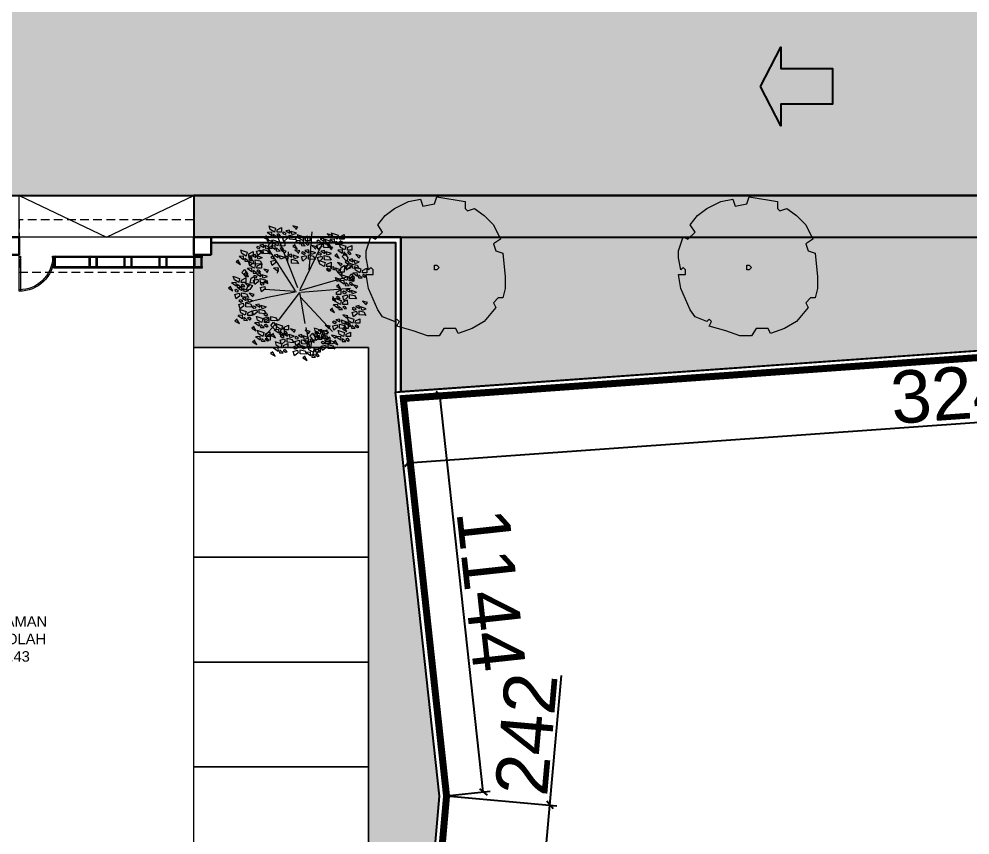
# Model space of a CAD drawing. Header units: inches. Extents: x 139 to 559, y -1 to 295.
# Drawn here: x 278.21 to 305.41, y 100.98 to 124.32 of the extents above; entities that cross this region are included whole.
import ezdxf

# ---------------------------------------------------------------- set-up
doc = ezdxf.new("R2010")
doc.units = ezdxf.units.IN
doc.header["$MEASUREMENT"] = 0
doc.linetypes.add('DASHED2', pattern=[0.375, 0.25, -0.125])
doc.layers.get('defpoints').update_dxf_attribs({"color": 1})
for name, color, linetype, lineweight in [('ARSIR', 31, 'Continuous', 5), ('ARSIR BETON', 8, 'Continuous', 5), ('ARSIR KOLOM', 8, 'Continuous', 13), ('ATAP', 3, 'Continuous', 20), ('BESI', 12, 'Continuous', 15), ('DINDING2', 146, 'Continuous', 5), ('KOLOM', 4, 'Continuous', 9), ('lan', 7, 'Continuous', 15), ('NOT', 7, 'Continuous', 20), ('POHON', 98, 'Continuous', 5), ('RUMPUT', 93, 'Continuous', 0), ('u', 6, 'Continuous', 20)]:
    doc.layers.add(name, color=color, linetype=linetype, lineweight=lineweight)
for name, color, linetype in [('batas', 6, 'Continuous'), ('dg2', 3, 'Continuous'), ('dinding', 3, 'Continuous'), ('LANTAI', 57, 'Continuous')]:
    doc.layers.add(name, color=color, linetype=linetype)
doc.styles.get("Standard").update_dxf_attribs({"font": 'arial.ttf'})
doc.dimstyles.new('sk-100 (SITE)', dxfattribs={"dimtxt": 1.5, "dimasz": 0.2, "dimexe": 0.2, "dimexo": 0, "dimgap": 0.1, "dimtad": 1, "dimdec": 0, "dimlfac": 100, "dimzin": 0, "dimdsep": 46, "dimtxsty": 'Standard', "dimblk": 'OBLIQUE', "dimcen": 0.09, "dimadec": 0, "dimazin": 0, "dimtfac": 1, "dimtdec": 0, "dimtofl": 0, "dimtmove": 0, "dimatfit": 3, "dimldrblk": 'OBLIQUE', "dimfxl": 1, "dimtolj": 1, "dimtzin": 0, "dimarcsym": 0})

# ---------------------------------------------------------------- blocks, each defined once
blk = doc.blocks.new('PHN-1')
at = {"linetype": 'Continuous'}
for points in [[(886.643, -157.758), (886.912, -158.365), (886.98, -158.77), (886.777, -158.77), (886.777, -158.905), (886.845, -158.972), (886.912, -158.905), (886.98, -159.242), (886.98, -159.444), (886.845, -159.848), (886.71, -159.781), (886.508, -159.983), (886.643, -160.185), (886.44, -160.455), (886.171, -160.657), (885.766, -160.86), (885.429, -160.927), (885.362, -160.725), (885.025, -160.792), (884.957, -160.994), (884.148, -160.86), (884.148, -160.657), (884.081, -160.59), (883.878, -160.657), (883.609, -160.455), (883.339, -160.185), (883.137, -159.781), (883.339, -159.646), (883.272, -159.444), (883.069, -159.376), (883.002, -158.702), (883.002, -158.365), (883.069, -158.096), (883.204, -158.096), (883.339, -157.961), (883.272, -157.826), (883.609, -157.421), (883.946, -157.219), (884.35, -157.084), (884.418, -157.219), (884.755, -157.219), (884.89, -157.017), (885.227, -157.017), (885.631, -157.152), (886.103, -157.287), (886.036, -157.421), (886.103, -157.489), (886.171, -157.421), (886.508, -157.556), (886.643, -157.758)], [(884.89, -158.972), (884.89, -158.972), (884.957, -158.905), (885.025, -158.905), (885.025, -158.972), (885.025, -159.039), (885.025, -159.039), (884.957, -159.039), (884.89, -158.972)]]:
    blk.add_lwpolyline(points, dxfattribs=at)
blk = doc.blocks.new('_Oblique')
at = {"color": 0, "linetype": 'ByBlock', "lineweight": -2}
blk.add_line((-0.5, -0.5), (0.5, 0.5), dxfattribs=at)
blk = doc.blocks.new('*D222')
at = {"layer": 'defpoints', "color": 0}
for p in [(290.441, 102.092), (293.398, 101.831), (290.229, 99.686)]:
    blk.add_point(p, dxfattribs=at)
at = {"layer": 'u', "color": 0, "lineweight": -2}
for p, q in [((293.398, 101.831), (293.725, 105.541)), ((290.441, 102.092), (293.597, 101.814)), ((293.186, 99.425), (293.398, 101.831)), ((290.229, 99.686), (293.385, 99.408))]:
    blk.add_line(p, q, dxfattribs=at)
at = {"layer": 'u', "color": 0, "lineweight": -2, "xscale": 0.2, "yscale": 0.2, "zscale": 0.2}
for p, rotation in [((293.398, 101.831), 84.96449888962454), ((293.186, 99.425), 264.9644988896245)]:
    blk.add_blockref('_Oblique', p, dxfattribs=dict(at, rotation=rotation))
at = {"layer": 'u', "color": 0, "insert": (292.72, 103.861), "char_height": 1.5, "attachment_point": 5, "rotation": 84.9645}
blk.add_mtext('\\A1;242', dxfattribs=at)
blk = doc.blocks.new('*D223')
at = {"layer": 'defpoints', "color": 0}
for p in [(289.205, 113.462), (290.253, 113.576), (290.441, 102.092)]:
    blk.add_point(p, dxfattribs=at)
at = {"layer": 'u', "color": 0, "lineweight": -2}
for p, q in [((289.205, 113.462), (290.452, 113.597)), ((291.489, 102.206), (290.253, 113.576)), ((290.441, 102.092), (291.688, 102.227))]:
    blk.add_line(p, q, dxfattribs=at)
at = {"layer": 'u', "color": 0, "lineweight": -2, "xscale": 0.2, "yscale": 0.2, "zscale": 0.2}
for p, rotation in [((290.253, 113.576), 96.20409751434238), ((291.489, 102.206), 276.2040975143424)]:
    blk.add_blockref('_Oblique', p, dxfattribs=dict(at, rotation=rotation))
at = {"layer": 'u', "color": 0, "insert": (291.719, 107.983), "char_height": 1.5, "attachment_point": 5, "rotation": 276.2041}
blk.add_mtext('\\A1;1144', dxfattribs=at)
blk = doc.blocks.new('*D224')
at = {"layer": 'defpoints', "color": 0}
for p in [(321.592, 115.767), (321.723, 113.923), (289.205, 113.462)]:
    blk.add_point(p, dxfattribs=at)
at = {"layer": 'u', "color": 0, "lineweight": -2}
for p, q in [((321.592, 115.767), (321.737, 113.724)), ((289.336, 111.618), (321.723, 113.923)), ((289.205, 113.462), (289.35, 111.419))]:
    blk.add_line(p, q, dxfattribs=at)
at = {"layer": 'u', "color": 0, "lineweight": -2, "xscale": 0.2, "yscale": 0.2, "zscale": 0.2}
for p, rotation in [((321.723, 113.923), 4.070906958196622), ((289.336, 111.618), 184.0709069581966)]:
    blk.add_blockref('_Oblique', p, dxfattribs=dict(at, rotation=rotation))
at = {"layer": 'u', "color": 0, "insert": (305.468, 113.635), "char_height": 1.5, "attachment_point": 5, "rotation": 4.0709}
blk.add_mtext('\\A1;3247', dxfattribs=at)
blk = doc.blocks.new('pintu gerbang')
at = {"layer": 'ATAP', "linetype": 'DASHED2'}
blk.add_lwpolyline([(0.281, 3.115), (-4.717, 3.115), (-4.717, 1.617), (0.281, 1.617)], close=True, dxfattribs=at)
at = {"layer": 'BESI'}
for points in [[(-4.717, 2.076), (-4.677, 2.076), (-4.677, 2.036), (-4.717, 2.036), (-4.717, 2.076), (-4.677, 2.036), (-4.677, 2.076), (-4.717, 2.036)], [(-3.757, 2.076), (-3.717, 2.076), (-3.717, 2.036), (-3.757, 2.036), (-3.757, 2.076), (-3.717, 2.036), (-3.717, 2.076), (-3.757, 2.036)], [(-3.717, 2.076), (-3.677, 2.076), (-3.677, 2.036), (-3.717, 2.036), (-3.717, 2.076), (-3.677, 2.036), (-3.677, 2.076), (-3.717, 2.036)], [(-2.717, 2.076), (-2.677, 2.076), (-2.677, 2.036), (-2.717, 2.036), (-2.717, 2.076), (-2.677, 2.036), (-2.677, 2.076), (-2.717, 2.036)], [(-1.717, 2.076), (-1.677, 2.076), (-1.677, 2.036), (-1.717, 2.036), (-1.717, 2.076), (-1.677, 2.036), (-1.677, 2.076), (-1.717, 2.036)], [(-0.717, 2.076), (-0.677, 2.076), (-0.677, 2.036), (-0.717, 2.036), (-0.717, 2.076), (-0.677, 2.036), (-0.677, 2.076), (-0.717, 2.036)], [(0.283, 2.076), (0.323, 2.076), (0.323, 2.036), (0.283, 2.036), (0.283, 2.076), (0.323, 2.036), (0.323, 2.076), (0.283, 2.036)], [(0.483, 2.076), (0.523, 2.076), (0.523, 2.036), (0.483, 2.036), (0.483, 2.076), (0.523, 2.036), (0.523, 2.076), (0.483, 2.036)]]:
    blk.add_lwpolyline(points, dxfattribs=at)
for points in [[(-4.677, 2.076), (-4.677, 1.076), (-4.717, 1.076), (-4.717, 2.076)], [(-3.717, 2.076), (0.523, 2.076), (0.523, 2.036), (-3.717, 2.036)], [(-3.677, 2.036), (-3.677, 2.036), (-3.717, 2.036), (-3.717, 1.776), (-3.677, 1.776)], [(-2.677, 2.036), (-2.677, 2.036), (-2.717, 2.036), (-2.717, 1.776), (-2.677, 1.776)], [(-2.477, 2.036), (-2.517, 2.036), (-2.517, 1.776), (-2.477, 1.776)], [(-1.677, 2.036), (-1.677, 2.036), (-1.717, 2.036), (-1.717, 1.776), (-1.677, 1.776)], [(-1.477, 2.036), (-1.517, 2.036), (-1.517, 1.776), (-1.477, 1.776)], [(-0.677, 2.036), (-0.677, 2.036), (-0.717, 2.036), (-0.717, 1.776), (-0.677, 1.776)], [(-0.477, 2.036), (-0.517, 2.036), (-0.517, 1.776), (-0.477, 1.776)], [(0.323, 2.036), (0.323, 2.036), (0.283, 2.036), (0.283, 1.776), (0.323, 1.776)], [(0.523, 2.036), (0.483, 2.036), (0.483, 1.776), (0.523, 1.776)], [(-3.717, 1.776), (0.523, 1.776), (0.523, 1.736), (-3.717, 1.736)]]:
    blk.add_lwpolyline(points, close=True, dxfattribs=at)
for points in [[(-3.717, 2.036, -0.414189), (-4.717, 1.076, -98.014321)], [(-3.757, 2.037, -0.414189), (-4.716, 1.116, -0.414189)]]:
    blk.add_lwpolyline(points, format="xyb", dxfattribs=at)
at = {"layer": 'KOLOM', "color": 5, "lineweight": 30}
for points in [[(-5.217, 2.116), (-4.717, 2.116), (-4.717, 2.615), (-5.217, 2.615), (-5.217, 2.116)], [(0.781, 2.116), (0.281, 2.116), (0.281, 2.615), (0.781, 2.615), (0.781, 2.116)]]:
    blk.add_lwpolyline(points, close=True, dxfattribs=at)
blk = doc.blocks.new('rrety')
for p, q in [((497.8335, 232.64), (497.8515, 232.6484)), ((497.8506, 232.6457), (497.8452, 232.6146)), ((497.8248, 232.6161), (497.8335, 232.64)), ((497.8452, 232.6146), (497.8248, 232.6161)), ((497.8677, 232.6134), (497.8875, 232.619)), ((497.8733, 232.5824), (497.8677, 232.6134)), ((497.8874, 232.5936), (497.8733, 232.5795)), ((497.8875, 232.619), (497.8874, 232.5936)), ((498.0767, 232.6219), (498.0965, 232.6275)), ((498.0822, 232.5908), (498.0767, 232.6219)), ((498.0964, 232.6021), (498.0822, 232.588)), ((498.0965, 232.6275), (498.0964, 232.6021)), ((497.7802, 232.574), (497.8, 232.5795)), ((497.7857, 232.5429), (497.7802, 232.574)), ((497.7999, 232.5541), (497.7857, 232.54)), ((497.8, 232.5795), (497.7999, 232.5541)), ((497.8574, 232.5587), (497.8572, 232.5786)), ((497.8755, 232.5409), (497.8574, 232.5587)), ((497.8592, 232.5767), (497.8853, 232.5589)), ((497.8853, 232.5589), (497.8755, 232.5409)), ((498.0146, 232.5768), (498.0343, 232.5823)), ((498.0201, 232.5457), (498.0146, 232.5768)), ((498.0342, 232.5569), (498.0201, 232.5429)), ((498.0343, 232.5823), (498.0342, 232.5569)), ((498.0607, 232.5474), (498.0605, 232.5674)), ((498.0788, 232.5296), (498.0607, 232.5474)), ((498.0625, 232.5654), (498.0886, 232.5477)), ((498.0886, 232.5477), (498.0788, 232.5296)), ((497.704, 232.4781), (497.7237, 232.4836)), ((497.7095, 232.447), (497.704, 232.4781)), ((497.7236, 232.4582), (497.7095, 232.4442)), ((497.7237, 232.4836), (497.7236, 232.4582)), ((498.2316, 232.3946), (498.2497, 232.403)), ((498.2179, 232.3568), (498.2376, 232.3624)), ((498.2234, 232.3257), (498.2179, 232.3568)), ((498.2229, 232.3707), (498.2316, 232.3946)), ((498.2434, 232.3693), (498.2229, 232.3707)), ((498.2376, 232.3624), (498.2375, 232.337)), ((498.2487, 232.4004), (498.2434, 232.3693)), ((498.2375, 232.337), (498.2234, 232.3229)), ((498.2611, 232.319), (498.2609, 232.3389)), ((498.2793, 232.3012), (498.2611, 232.319)), ((498.263, 232.337), (498.2891, 232.3192)), ((498.2891, 232.3192), (498.2793, 232.3012)), ((498.1134, 232.2834), (498.1133, 232.258)), ((497.7303, 232.2231), (497.7301, 232.243)), ((497.7484, 232.2053), (497.7303, 232.2231)), ((497.7321, 232.2411), (497.7582, 232.2233)), ((497.7582, 232.2233), (497.7484, 232.2053)), ((497.7859, 232.2045), (497.8056, 232.2101)), ((497.8056, 232.2101), (497.8055, 232.1847)), ((497.7542, 232.1564), (497.7629, 232.1803)), ((497.7629, 232.1803), (497.7809, 232.1887)), ((497.78, 232.1861), (497.7747, 232.1549)), ((497.7914, 232.1734), (497.7859, 232.2045)), ((497.8055, 232.1847), (497.7914, 232.1706)), ((498.1671, 232.1678), (498.1868, 232.1734)), ((498.1726, 232.1368), (498.1671, 232.1678)), ((498.1868, 232.1734), (498.1867, 232.148)), ((497.7747, 232.1549), (497.7542, 232.1564)), ((497.7839, 232.13), (497.7837, 232.15)), ((497.8021, 232.1122), (497.7839, 232.13)), ((497.7858, 232.148), (497.8119, 232.1303)), ((497.8119, 232.1303), (497.8021, 232.1122)), ((498.1867, 232.148), (498.1726, 232.1339)), ((498.0005, 232.1002), (498.0202, 232.1057)), ((498.006, 232.0691), (498.0005, 232.1002)), ((498.0201, 232.0803), (498.006, 232.0663)), ((498.0202, 232.1057), (498.0201, 232.0803))]:
    blk.add_line(p, q)
for points in [[(498.0497, 232.6755), (498.0591, 232.6874), (498.0347, 232.6946), (498.0505, 232.6782)], [(497.8287, 232.6371), (497.8365, 232.6436), (497.8237, 232.6504), (497.8167, 232.6465), (497.826, 232.6379)], [(497.8543, 232.6442), (497.8529, 232.6594), (497.8343, 232.6561), (497.8543, 232.6442)], [(497.8857, 232.6408), (497.8663, 232.6348), (497.8602, 232.6543), (497.8865, 232.6435)], [(497.8859, 232.6614), (497.8953, 232.6733), (497.8709, 232.6805), (497.8867, 232.6641)], [(497.8824, 232.651), (497.9136, 232.6558), (497.9187, 232.6359), (497.8933, 232.6366), (497.8796, 232.6511)], [(497.9248, 232.6527), (497.9394, 232.672), (497.9502, 232.652), (497.9301, 232.6412), (497.9248, 232.6527)], [(498.0047, 232.6329), (497.9855, 232.618), (497.9803, 232.6401), (498.0025, 232.6453), (498.0047, 232.6329)], [(497.9924, 232.6512), (498.0003, 232.6577), (497.9875, 232.6645), (497.9805, 232.6606), (497.9897, 232.652)], [(498.0181, 232.6583), (498.0167, 232.6735), (497.998, 232.6702), (498.0181, 232.6583)], [(498.0461, 232.6236), (498.0147, 232.627), (498.0149, 232.6475), (498.0393, 232.6403), (498.0488, 232.6228)], [(498.0495, 232.6549), (498.03, 232.6489), (498.024, 232.6684), (498.0503, 232.6576)], [(498.1513, 232.6388), (498.1607, 232.6507), (498.1364, 232.6579), (498.1521, 232.6415)], [(497.7497, 232.5946), (497.7809, 232.5994), (497.786, 232.5795), (497.7606, 232.5802), (497.7468, 232.5947)], [(497.7921, 232.5963), (497.8067, 232.6156), (497.8175, 232.5956), (497.7974, 232.5848), (497.7921, 232.5963)], [(497.8409, 232.6188), (497.8218, 232.6039), (497.8165, 232.626), (497.8387, 232.6312), (497.8409, 232.6188)], [(497.8823, 232.6095), (497.8509, 232.6129), (497.8511, 232.6334), (497.8755, 232.6262), (497.885, 232.6087)], [(497.9135, 232.52), (497.8706, 232.621)], [(497.8852, 232.6002), (497.9164, 232.605), (497.9215, 232.5851), (497.8961, 232.5858), (497.8824, 232.6003)], [(497.8923, 232.5999), (497.8863, 232.586), (497.9117, 232.5853), (497.8922, 232.5971)], [(497.8872, 232.6198), (497.9044, 232.6306), (497.9153, 232.6134), (497.8871, 232.617)], [(497.9184, 232.6246), (497.9237, 232.6104), (497.9408, 232.6184), (497.9184, 232.6246)], [(497.9276, 232.6019), (497.9423, 232.6212), (497.953, 232.6012), (497.933, 232.5905), (497.9276, 232.6019)], [(497.9414, 232.6381), (497.9355, 232.6298), (497.9495, 232.6266), (497.9553, 232.6321), (497.9442, 232.638)], [(497.9586, 232.6087), (497.9898, 232.6135), (497.9949, 232.5936), (497.9695, 232.5943), (497.9558, 232.6088)], [(498.001, 232.6104), (498.0157, 232.6297), (498.0264, 232.6097), (498.0064, 232.5989), (498.001, 232.6104)], [(498.0176, 232.5958), (498.0117, 232.5875), (498.0258, 232.5843), (498.0316, 232.5898), (498.0204, 232.5957)], [(498.0666, 232.5852), (498.076, 232.5971), (498.0517, 232.6044), (498.0674, 232.5879)], [(498.0699, 232.5414), (498.1036, 232.5996)], [(498.1063, 232.5962), (498.0872, 232.5813), (498.082, 232.6035), (498.1041, 232.6087), (498.1063, 232.5962)], [(498.0941, 232.6146), (498.1019, 232.6211), (498.0892, 232.6278), (498.0822, 232.624), (498.0914, 232.6154)], [(498.1198, 232.6217), (498.1183, 232.6368), (498.0997, 232.6335), (498.1198, 232.6217)], [(498.1477, 232.5869), (498.1164, 232.5903), (498.1165, 232.6109), (498.1409, 232.6037), (498.1505, 232.5861)], [(498.1511, 232.6183), (498.1317, 232.6123), (498.1257, 232.6317), (498.1519, 232.621)], [(497.7216, 232.5343), (497.7202, 232.5494), (497.7016, 232.5461), (497.7216, 232.5343)], [(497.7532, 232.5514), (497.7626, 232.5633), (497.7382, 232.5705), (497.754, 232.5541)], [(497.7545, 232.5634), (497.7717, 232.5742), (497.7826, 232.557), (497.7544, 232.5606)], [(497.7857, 232.5682), (497.7909, 232.554), (497.8081, 232.562), (497.7857, 232.5682)], [(497.792, 232.5523), (497.8232, 232.5571), (497.8283, 232.5372), (497.8029, 232.5379), (497.7892, 232.5523)], [(497.8145, 232.5412), (497.8224, 232.5478), (497.8096, 232.5545), (497.8026, 232.5507), (497.8118, 232.542)], [(497.8086, 232.5817), (497.8028, 232.5734), (497.8168, 232.5702), (497.8226, 232.5757), (497.8115, 232.5816)], [(497.8402, 232.5484), (497.8388, 232.5635), (497.8201, 232.5602), (497.8402, 232.5484)], [(497.8344, 232.5539), (497.8491, 232.5733), (497.8598, 232.5533), (497.8398, 232.5425), (497.8344, 232.5539)], [(497.8716, 232.5449), (497.8521, 232.5389), (497.8461, 232.5584), (497.8724, 232.5477)], [(497.8718, 232.5655), (497.8812, 232.5774), (497.8568, 232.5846), (497.8726, 232.5682)], [(497.8951, 232.5492), (497.8891, 232.5352), (497.9145, 232.5345), (497.8951, 232.5463)], [(497.89, 232.5691), (497.9073, 232.5799), (497.9181, 232.5627), (497.8899, 232.5662)], [(497.9212, 232.5739), (497.9265, 232.5596), (497.9436, 232.5676), (497.9212, 232.5739)], [(497.9442, 232.5873), (497.9383, 232.579), (497.9523, 232.5758), (497.9581, 232.5813), (497.947, 232.5873)], [(497.9685, 232.5576), (497.9625, 232.5437), (497.9879, 232.543), (497.9685, 232.5548)], [(497.9634, 232.5775), (497.9807, 232.5883), (497.9915, 232.5711), (497.9634, 232.5747)], [(497.9946, 232.5823), (497.9999, 232.5681), (498.0171, 232.5761), (497.9946, 232.5823)], [(498.0216, 232.5427), (498.0025, 232.5277), (497.9973, 232.5499), (498.0194, 232.5551), (498.0216, 232.5427)], [(498.0094, 232.561), (498.0172, 232.5675), (498.0045, 232.5742), (497.9974, 232.5704), (498.0067, 232.5618)], [(498.035, 232.5681), (498.0336, 232.5832), (498.015, 232.5799), (498.035, 232.5681)], [(498.063, 232.5333), (498.0317, 232.5367), (498.0318, 232.5573), (498.0562, 232.5501), (498.0657, 232.5325)], [(498.0664, 232.5647), (498.047, 232.5587), (498.0409, 232.5781), (498.0672, 232.5674)], [(498.1139, 232.5469), (498.1217, 232.5534), (498.1089, 232.5601), (498.1019, 232.5563), (498.1111, 232.5477)], [(498.1395, 232.554), (498.1381, 232.5691), (498.1195, 232.5658), (498.1395, 232.554)], [(498.1709, 232.5506), (498.1515, 232.5446), (498.1454, 232.564), (498.1717, 232.5533)], [(498.1711, 232.5711), (498.1805, 232.583), (498.1561, 232.5903), (498.1719, 232.5738)], [(498.2299, 232.5371), (498.2285, 232.5522), (498.2098, 232.5489), (498.2299, 232.5371)], [(498.2613, 232.5337), (498.2418, 232.5277), (498.2358, 232.5471), (498.2621, 232.5364)], [(498.2614, 232.5542), (498.2709, 232.5661), (498.2465, 232.5733), (498.2622, 232.5569)], [(497.7082, 232.5088), (497.6891, 232.4939), (497.6838, 232.516), (497.706, 232.5212), (497.7082, 232.5088)], [(497.6959, 232.5271), (497.7038, 232.5337), (497.691, 232.5404), (497.684, 232.5366), (497.6932, 232.5279)], [(497.7496, 232.4995), (497.7182, 232.5029), (497.7184, 232.5234), (497.7428, 232.5162), (497.7523, 232.4987)], [(497.753, 232.5308), (497.7335, 232.5248), (497.7275, 232.5443), (497.7538, 232.5336)], [(497.7596, 232.5435), (497.7536, 232.5296), (497.779, 232.5289), (497.7595, 232.5407)], [(497.7582, 232.4834), (497.7728, 232.5028), (497.7836, 232.4828), (497.7635, 232.472), (497.7582, 232.4834)], [(497.9754, 232.3753), (497.7793, 232.51)], [(497.8019, 232.5012), (497.7959, 232.4873), (497.8213, 232.4866), (497.8019, 232.4984)], [(497.7968, 232.5211), (497.8141, 232.5319), (497.8249, 232.5147), (497.7968, 232.5183)], [(497.8268, 232.5229), (497.8076, 232.508), (497.8024, 232.5301), (497.8246, 232.5353), (497.8268, 232.5229)], [(497.828, 232.5259), (497.8333, 232.5117), (497.8505, 232.5197), (497.828, 232.5259)], [(497.8682, 232.5136), (497.8368, 232.517), (497.837, 232.5375), (497.8614, 232.5303), (497.8709, 232.5128)], [(497.851, 232.5394), (497.8451, 232.5311), (497.8592, 232.5279), (497.865, 232.5334), (497.8538, 232.5393)], [(497.9846, 232.3539), (497.9233, 232.5008)], [(497.9846, 232.3539), (498.0582, 232.5161)], [(498.0631, 232.5184), (498.0943, 232.5232), (498.0994, 232.5033), (498.074, 232.504), (498.0603, 232.5185)], [(498.1261, 232.5286), (498.107, 232.5136), (498.1017, 232.5358), (498.1239, 232.541), (498.1261, 232.5286)], [(498.1055, 232.5201), (498.1202, 232.5395), (498.1309, 232.5194), (498.1109, 232.5087), (498.1055, 232.5201)], [(498.1221, 232.5056), (498.1162, 232.4972), (498.1302, 232.494), (498.136, 232.4995), (498.1249, 232.5055)], [(498.128, 232.4959), (498.1592, 232.5007), (498.1644, 232.4808), (498.139, 232.4815), (498.1252, 232.4959)], [(498.1675, 232.5192), (498.1361, 232.5226), (498.1363, 232.5432), (498.1607, 232.536), (498.1702, 232.5184)], [(498.1705, 232.4975), (498.1851, 232.5169), (498.1959, 232.4969), (498.1758, 232.4861), (498.1705, 232.4975)], [(498.2165, 232.5116), (498.1973, 232.4967), (498.1921, 232.5188), (498.2142, 232.5241), (498.2165, 232.5116)], [(498.2042, 232.53), (498.212, 232.5365), (498.1993, 232.5432), (498.1923, 232.5394), (498.2015, 232.5308)], [(498.2579, 232.5023), (498.2265, 232.5057), (498.2267, 232.5263), (498.251, 232.519), (498.2606, 232.5015)], [(498.2439, 232.4806), (498.2585, 232.5), (498.2693, 232.4799), (498.2492, 232.4692), (498.2439, 232.4806)], [(497.6649, 232.451), (497.6727, 232.4575), (497.66, 232.4642), (497.653, 232.4604), (497.6622, 232.4518)], [(497.6906, 232.4581), (497.6891, 232.4732), (497.6705, 232.4699), (497.6906, 232.4581)], [(497.7219, 232.4547), (497.7025, 232.4487), (497.6965, 232.4681), (497.7227, 232.4574)], [(497.7221, 232.4752), (497.7315, 232.4872), (497.7072, 232.4944), (497.7229, 232.4779)], [(497.7158, 232.4818), (497.747, 232.4866), (497.7521, 232.4667), (497.7267, 232.4674), (497.713, 232.4818)], [(497.7206, 232.4506), (497.7378, 232.4614), (497.7487, 232.4442), (497.7205, 232.4478)], [(497.7518, 232.4554), (497.7571, 232.4412), (497.7742, 232.4492), (497.7518, 232.4554)], [(497.7748, 232.4689), (497.7689, 232.4606), (497.7829, 232.4574), (497.7887, 232.4629), (497.7776, 232.4688)], [(498.1329, 232.4647), (498.1501, 232.4755), (498.1609, 232.4583), (498.1328, 232.4619)], [(498.1403, 232.4159), (498.2384, 232.4649)], [(498.1641, 232.4695), (498.1693, 232.4553), (498.1865, 232.4633), (498.1641, 232.4695)], [(498.187, 232.483), (498.1811, 232.4747), (498.1952, 232.4715), (498.201, 232.477), (498.1898, 232.4829)], [(498.2015, 232.4789), (498.2327, 232.4837), (498.2378, 232.4639), (498.2124, 232.4645), (498.1986, 232.479)], [(498.2063, 232.4478), (498.2235, 232.4586), (498.2343, 232.4414), (498.2062, 232.445)], [(498.2375, 232.4526), (498.2427, 232.4383), (498.2599, 232.4463), (498.2375, 232.4526)], [(498.2604, 232.4661), (498.2546, 232.4578), (498.2686, 232.4546), (498.2744, 232.4601), (498.2633, 232.466)], [(498.2749, 232.4355), (498.2896, 232.4549), (498.3003, 232.4348), (498.2803, 232.4241), (498.2749, 232.4355)], [(497.6771, 232.4327), (497.658, 232.4177), (497.6528, 232.4399), (497.6749, 232.4451), (497.6771, 232.4327)], [(497.6763, 232.396), (497.691, 232.4154), (497.7017, 232.3953), (497.6817, 232.3846), (497.6763, 232.396)], [(497.7185, 232.4234), (497.6872, 232.4268), (497.6873, 232.4473), (497.7117, 232.4401), (497.7213, 232.4226)], [(497.7257, 232.4307), (497.7197, 232.4168), (497.7451, 232.4161), (497.7256, 232.4279)], [(497.804, 232.3963), (497.8134, 232.4082), (497.7891, 232.4154), (497.8048, 232.399)], [(497.9999, 232.3539), (498.144, 232.4182)], [(498.2114, 232.4279), (498.2054, 232.414), (498.2308, 232.4133), (498.2113, 232.4251)], [(498.2325, 232.4338), (498.2637, 232.4386), (498.2688, 232.4187), (498.2434, 232.4194), (498.2297, 232.4339)], [(498.2373, 232.4027), (498.2546, 232.4135), (498.2654, 232.3963), (498.2373, 232.3998)], [(498.2685, 232.4075), (498.2738, 232.3932), (498.291, 232.4012), (498.2685, 232.4075)], [(498.2915, 232.4209), (498.2856, 232.4126), (498.2997, 232.4094), (498.3055, 232.4149), (498.2943, 232.4209)], [(498.3292, 232.3991), (498.3386, 232.411), (498.3143, 232.4182), (498.33, 232.4018)], [(497.6339, 232.3943), (497.6651, 232.3991), (497.6702, 232.3793), (497.6448, 232.3799), (497.6311, 232.3944)], [(497.6387, 232.3632), (497.6559, 232.374), (497.6668, 232.3568), (497.6386, 232.3604)], [(497.6699, 232.368), (497.6752, 232.3537), (497.6923, 232.3617), (497.6699, 232.368)], [(497.6929, 232.3815), (497.687, 232.3732), (497.701, 232.37), (497.7068, 232.3754), (497.6957, 232.3814)], [(497.759, 232.3537), (497.7399, 232.3388), (497.7347, 232.3609), (497.7568, 232.3661), (497.759, 232.3537)], [(497.7468, 232.372), (497.7546, 232.3785), (497.7419, 232.3853), (497.7348, 232.3814), (497.7441, 232.3728)], [(497.7724, 232.3791), (497.771, 232.3943), (497.7524, 232.391), (497.7724, 232.3791)], [(497.8004, 232.3444), (497.769, 232.3478), (497.7692, 232.3683), (497.7936, 232.3611), (497.8031, 232.3436)], [(497.8038, 232.3757), (497.7844, 232.3697), (497.7783, 232.3892), (497.8046, 232.3784)], [(497.8148, 232.3368), (497.8134, 232.352), (497.7949, 232.3598), (497.8148, 232.3368)], [(498.0061, 232.3539), (498.1593, 232.3784)], [(498.1563, 232.3735), (498.171, 232.3928), (498.1817, 232.3728), (498.1617, 232.362), (498.1563, 232.3735)], [(498.1729, 232.3589), (498.167, 232.3506), (498.1811, 232.3474), (498.1869, 232.3529), (498.1757, 232.3588)], [(498.1987, 232.3453), (498.2133, 232.3646), (498.2241, 232.3446), (498.204, 232.3338), (498.1987, 232.3453)], [(498.2424, 232.3828), (498.2364, 232.3688), (498.2618, 232.3681), (498.2424, 232.38)], [(498.2842, 232.3565), (498.2651, 232.3416), (498.2599, 232.3637), (498.282, 232.3689), (498.2842, 232.3565)], [(498.272, 232.3749), (498.2798, 232.3814), (498.2671, 232.3881), (498.26, 232.3843), (498.2693, 232.3757)], [(498.2976, 232.382), (498.2962, 232.3971), (498.2776, 232.3938), (498.2976, 232.382)], [(498.3256, 232.3472), (498.2943, 232.3506), (498.2944, 232.3711), (498.3188, 232.3639), (498.3283, 232.3464)], [(498.329, 232.3786), (498.3096, 232.3725), (498.3036, 232.392), (498.3298, 232.3813)], [(497.6438, 232.3433), (497.6378, 232.3293), (497.6632, 232.3287), (497.6437, 232.3405)], [(497.6988, 232.3238), (497.73, 232.3286), (497.7352, 232.3088), (497.7098, 232.3094), (497.696, 232.3239)], [(497.9785, 232.3508), (497.7363, 232.2773)], [(497.7413, 232.3255), (497.7559, 232.3449), (497.7667, 232.3248), (497.7466, 232.3141), (497.7413, 232.3255)], [(497.7578, 232.311), (497.7519, 232.3027), (497.766, 232.2995), (497.7718, 232.3049), (497.7606, 232.3109)], [(497.9846, 232.3447), (497.7609, 232.2222)], [(497.8014, 232.3114), (497.7822, 232.2965), (497.777, 232.3186), (497.7992, 232.3238), (497.8014, 232.3114)], [(497.7891, 232.3297), (497.7969, 232.3362), (497.7842, 232.3429), (497.7772, 232.3391), (497.7864, 232.3305)], [(497.9846, 232.3386), (497.9233, 232.0875)], [(497.9969, 232.3324), (498.1532, 232.0998)], [(498.0061, 232.3508), (498.1838, 232.1733)], [(498.1499, 232.3454), (498.1552, 232.3312), (498.1724, 232.3392), (498.1499, 232.3454)], [(498.1563, 232.3436), (498.1875, 232.3484), (498.1926, 232.3285), (498.1672, 232.3292), (498.1535, 232.3437)], [(498.1611, 232.3124), (498.1783, 232.3232), (498.1892, 232.306), (498.161, 232.3096)], [(498.1923, 232.3172), (498.1976, 232.303), (498.2147, 232.311), (498.1923, 232.3172)], [(498.2153, 232.3307), (498.2094, 232.3224), (498.2234, 232.3192), (498.2292, 232.3247), (498.2181, 232.3306)], [(498.2355, 232.2945), (498.2341, 232.3097), (498.2155, 232.3064), (498.2355, 232.2945)], [(498.2669, 232.2911), (498.2475, 232.2851), (498.2414, 232.3046), (498.2677, 232.2938)], [(498.2671, 232.3117), (498.2765, 232.3236), (498.2521, 232.3308), (498.2679, 232.3144)], [(497.7088, 232.2728), (497.7027, 232.2588), (497.7281, 232.2582), (497.7087, 232.27)], [(497.7037, 232.2927), (497.7209, 232.3035), (497.7317, 232.2863), (497.7036, 232.2899)], [(497.7411, 232.2479), (497.7489, 232.2545), (497.7362, 232.2612), (497.7292, 232.2574), (497.7384, 232.2487)], [(497.7349, 232.2975), (497.7401, 232.2832), (497.7573, 232.2912), (497.7349, 232.2975)], [(497.7668, 232.2551), (497.7654, 232.2702), (497.7467, 232.2669), (497.7668, 232.2551)], [(497.7982, 232.2516), (497.7787, 232.2456), (497.7727, 232.2651), (497.799, 232.2544)], [(497.7984, 232.2722), (497.8078, 232.2841), (497.7834, 232.2913), (497.7992, 232.2749)], [(497.794, 232.2476), (497.8112, 232.2584), (497.8221, 232.2412), (497.7939, 232.2447)], [(498.137, 232.2601), (498.1176, 232.2541), (498.1115, 232.2735), (498.1378, 232.2628)], [(498.1662, 232.2925), (498.1602, 232.2786), (498.1856, 232.2779), (498.1661, 232.2897)], [(498.2221, 232.2691), (498.203, 232.2542), (498.1977, 232.2763), (498.2199, 232.2815), (498.2221, 232.2691)], [(498.2099, 232.2874), (498.2177, 232.2939), (498.2049, 232.3006), (498.1979, 232.2968), (498.2072, 232.2882)], [(498.2015, 232.2562), (498.2327, 232.261), (498.2378, 232.2411), (498.2124, 232.2418), (498.1986, 232.2562)], [(498.2635, 232.2598), (498.2321, 232.2632), (498.2323, 232.2837), (498.2567, 232.2765), (498.2662, 232.259)], [(498.2439, 232.2578), (498.2585, 232.2772), (498.2693, 232.2571), (498.2492, 232.2464), (498.2439, 232.2578)], [(498.2892, 232.2438), (498.2878, 232.2589), (498.2691, 232.2556), (498.2892, 232.2438)], [(498.3207, 232.2609), (498.3302, 232.2728), (498.3058, 232.28), (498.3215, 232.2636)], [(497.7103, 232.2015), (497.7089, 232.2166), (497.6903, 232.2133), (497.7103, 232.2015)], [(497.7417, 232.1981), (497.7223, 232.1921), (497.7162, 232.2115), (497.7425, 232.2008)], [(497.7419, 232.2186), (497.7513, 232.2305), (497.7269, 232.2377), (497.7427, 232.2213)], [(497.7534, 232.2296), (497.7342, 232.2147), (497.729, 232.2368), (497.7512, 232.242), (497.7534, 232.2296)], [(497.7948, 232.2203), (497.7634, 232.2237), (497.7636, 232.2442), (497.788, 232.237), (497.7975, 232.2195)], [(497.7991, 232.2277), (497.7931, 232.2137), (497.8185, 232.213), (497.799, 232.2248)], [(497.8053, 232.1996), (497.8225, 232.2104), (497.8334, 232.1932), (497.8052, 232.1968)], [(497.8595, 232.2179), (497.8536, 232.2096), (497.8676, 232.2064), (497.8734, 232.2119), (497.8623, 232.2178)], [(497.8682, 232.2028), (497.876, 232.2093), (497.8633, 232.216), (497.8563, 232.2122), (497.8655, 232.2036)], [(497.9718, 232.1588), (497.9626, 232.2322)], [(498.0236, 232.2138), (498.0548, 232.2186), (498.0599, 232.1988), (498.0345, 232.1994), (498.0207, 232.2139)], [(498.076, 232.2139), (498.0821, 232.1649)], [(498.0961, 232.1996), (498.1134, 232.2104), (498.1242, 232.1932), (498.0961, 232.1968)], [(498.1338, 232.2324), (498.1484, 232.2518), (498.1592, 232.2318), (498.1391, 232.221), (498.1338, 232.2324)], [(498.1503, 232.2179), (498.1444, 232.2096), (498.1585, 232.2064), (498.1643, 232.2119), (498.1531, 232.2178)], [(498.2063, 232.225), (498.2235, 232.2358), (498.2343, 232.2186), (498.2062, 232.2222)], [(498.2156, 232.1986), (498.2303, 232.218), (498.241, 232.1979), (498.221, 232.1872), (498.2156, 232.1986)], [(498.2375, 232.2298), (498.2427, 232.2155), (498.2599, 232.2235), (498.2375, 232.2298)], [(498.2758, 232.2183), (498.2566, 232.2034), (498.2514, 232.2255), (498.2735, 232.2308), (498.2758, 232.2183)], [(498.2635, 232.2367), (498.2713, 232.2432), (498.2586, 232.2499), (498.2516, 232.2461), (498.2608, 232.2375)], [(498.2604, 232.2433), (498.2546, 232.235), (498.2686, 232.2318), (498.2744, 232.2373), (498.2633, 232.2432)], [(498.3172, 232.209), (498.2858, 232.2124), (498.286, 232.233), (498.3103, 232.2257), (498.3199, 232.2082)], [(498.3206, 232.2404), (498.3011, 232.2344), (498.2951, 232.2538), (498.3214, 232.2431)], [(497.6969, 232.176), (497.6778, 232.1611), (497.6725, 232.1832), (497.6947, 232.1884), (497.6969, 232.176)], [(497.6847, 232.1944), (497.6925, 232.2009), (497.6797, 232.2076), (497.6727, 232.2038), (497.6819, 232.1952)], [(497.7383, 232.1667), (497.7069, 232.1701), (497.7071, 232.1907), (497.7315, 232.1834), (497.741, 232.1659)], [(497.7186, 232.1715), (497.7498, 232.1763), (497.7549, 232.1565), (497.7295, 232.1571), (497.7158, 232.1716)], [(497.761, 232.1732), (497.7757, 232.1926), (497.7864, 232.1725), (497.7664, 232.1618), (497.761, 232.1732)], [(497.8104, 232.1797), (497.8044, 232.1658), (497.8298, 232.1651), (497.8103, 232.1769)], [(497.8365, 232.2044), (497.8418, 232.1902), (497.8589, 232.1982), (497.8365, 232.2044)], [(497.8804, 232.1845), (497.8613, 232.1696), (497.8561, 232.1917), (497.8782, 232.1969), (497.8804, 232.1845)], [(497.8654, 232.1603), (497.8966, 232.1651), (497.9018, 232.1452), (497.8764, 232.1459), (497.8626, 232.1603)], [(497.9219, 232.1752), (497.8905, 232.1786), (497.8907, 232.1991), (497.915, 232.1919), (497.9246, 232.1744)], [(497.9079, 232.1619), (497.9225, 232.1813), (497.9333, 232.1613), (497.9132, 232.1505), (497.9079, 232.1619)], [(497.9445, 232.1744), (497.9757, 232.1792), (497.9808, 232.1593), (497.9554, 232.16), (497.9417, 232.1744)], [(497.9723, 232.161), (497.9877, 232.0416)], [(497.9869, 232.176), (498.0016, 232.1954), (498.0123, 232.1754), (497.9923, 232.1646), (497.9869, 232.176)], [(498.0035, 232.1615), (497.9976, 232.1532), (498.0116, 232.15), (498.0174, 232.1555), (498.0063, 232.1614)], [(498.0335, 232.1628), (498.0275, 232.1489), (498.0529, 232.1482), (498.0334, 232.16)], [(498.0284, 232.1827), (498.0456, 232.1935), (498.0564, 232.1763), (498.0283, 232.1799)], [(498.0596, 232.1875), (498.0648, 232.1732), (498.082, 232.1812), (498.0596, 232.1875)], [(498.0825, 232.201), (498.0767, 232.1927), (498.0907, 232.1895), (498.0965, 232.195), (498.0854, 232.2009)], [(498.1013, 232.1797), (498.0952, 232.1658), (498.1206, 232.1651), (498.1012, 232.1769)], [(498.1195, 232.1521), (498.1273, 232.1586), (498.1146, 232.1653), (498.1076, 232.1615), (498.1168, 232.1529)], [(498.1452, 232.1592), (498.1437, 232.1743), (498.1251, 232.171), (498.1452, 232.1592)], [(498.1273, 232.2044), (498.1326, 232.1902), (498.1498, 232.1982), (498.1273, 232.2044)], [(498.1765, 232.1558), (498.1571, 232.1498), (498.1511, 232.1692), (498.1773, 232.1585)], [(498.1767, 232.1763), (498.1862, 232.1882), (498.1618, 232.1954), (498.1775, 232.179)], [(498.1732, 232.1969), (498.2044, 232.2017), (498.2095, 232.1818), (498.1841, 232.1825), (498.1704, 232.197)], [(498.178, 232.1658), (498.1953, 232.1766), (498.2061, 232.1594), (498.178, 232.1629)], [(498.2114, 232.2051), (498.2054, 232.1912), (498.2308, 232.1905), (498.2113, 232.2023)], [(498.2092, 232.1706), (498.2145, 232.1563), (498.2317, 232.1643), (498.2092, 232.1706)], [(498.2322, 232.1841), (498.2263, 232.1757), (498.2404, 232.1725), (498.2462, 232.178), (498.235, 232.184)], [(497.7285, 232.1205), (497.7225, 232.1066), (497.7479, 232.1059), (497.7285, 232.1177)], [(497.7234, 232.1404), (497.7407, 232.1512), (497.7515, 232.134), (497.7233, 232.1376)], [(497.7546, 232.1452), (497.7599, 232.1309), (497.777, 232.1389), (497.7546, 232.1452)], [(497.7776, 232.1587), (497.7717, 232.1504), (497.7857, 232.1472), (497.7915, 232.1527), (497.7804, 232.1586)], [(497.8091, 232.1056), (497.8077, 232.1207), (497.7891, 232.1174), (497.8091, 232.1056)], [(497.8405, 232.1022), (497.8211, 232.0962), (497.8151, 232.1156), (497.8413, 232.1049)], [(497.8407, 232.1227), (497.8501, 232.1346), (497.8258, 232.1418), (497.8415, 232.1254)], [(497.8702, 232.1291), (497.8875, 232.1399), (497.8983, 232.1227), (497.8702, 232.1263)], [(497.9015, 232.1339), (497.9067, 232.1197), (497.9239, 232.1277), (497.9015, 232.1339)], [(497.9244, 232.1474), (497.9185, 232.1391), (497.9326, 232.1359), (497.9384, 232.1414), (497.9272, 232.1473)], [(497.9248, 232.1027), (497.9394, 232.1221), (497.9502, 232.102), (497.9301, 232.0913), (497.9248, 232.1027)], [(497.9544, 232.1233), (497.9484, 232.1094), (497.9738, 232.1087), (497.9543, 232.1205)], [(497.9493, 232.1432), (497.9666, 232.154), (497.9774, 232.1368), (497.9492, 232.1404)], [(497.9805, 232.148), (497.9858, 232.1338), (498.0029, 232.1418), (497.9805, 232.148)], [(498.0266, 232.1056), (498.0252, 232.1207), (498.0065, 232.1174), (498.0266, 232.1056)], [(498.058, 232.1022), (498.0385, 232.0962), (498.0325, 232.1156), (498.0588, 232.1049)], [(498.0581, 232.1227), (498.0676, 232.1346), (498.0432, 232.1418), (498.0589, 232.1254)], [(498.1027, 232.0999), (498.1173, 232.1193), (498.1281, 232.0992), (498.108, 232.0885), (498.1027, 232.0999)], [(498.1317, 232.1337), (498.1126, 232.1188), (498.1074, 232.1409), (498.1295, 232.1461), (498.1317, 232.1337)], [(498.1732, 232.1244), (498.1418, 232.1278), (498.142, 232.1484), (498.1663, 232.1411), (498.1759, 232.1236)], [(498.1831, 232.1459), (498.1771, 232.1319), (498.2025, 232.1312), (498.1831, 232.1431)], [(498.2078, 232.1114), (498.2172, 232.1233), (498.1928, 232.1306), (498.2086, 232.1141)], [(497.7957, 232.0801), (497.7766, 232.0652), (497.7714, 232.0874), (497.7935, 232.0926), (497.7957, 232.0801)], [(497.7835, 232.0985), (497.7913, 232.105), (497.7786, 232.1117), (497.7715, 232.1079), (497.7808, 232.0993)], [(497.8371, 232.0708), (497.8058, 232.0742), (497.8059, 232.0948), (497.8303, 232.0876), (497.8398, 232.07)], [(497.8343, 232.0533), (497.8421, 232.0599), (497.8294, 232.0666), (497.8224, 232.0628), (497.8316, 232.0542)], [(497.86, 232.0605), (497.8586, 232.0756), (497.8399, 232.0723), (497.86, 232.0605)], [(497.8914, 232.0571), (497.8719, 232.051), (497.8659, 232.0705), (497.8922, 232.0598)], [(497.8754, 232.1092), (497.8693, 232.0953), (497.8947, 232.0946), (497.8753, 232.1064)], [(497.8915, 232.0776), (497.901, 232.0895), (497.8766, 232.0967), (497.8923, 232.0803)], [(497.8824, 232.101), (497.9136, 232.1058), (497.9187, 232.086), (497.8933, 232.0866), (497.8796, 232.1011)], [(497.8872, 232.0699), (497.9044, 232.0807), (497.9153, 232.0635), (497.8871, 232.0671)], [(497.9184, 232.0747), (497.9237, 232.0604), (497.9408, 232.0684), (497.9184, 232.0747)], [(497.9414, 232.0882), (497.9355, 232.0799), (497.9495, 232.0767), (497.9553, 232.0821), (497.9442, 232.0881)], [(498.0132, 232.0801), (497.994, 232.0652), (497.9888, 232.0874), (498.0109, 232.0926), (498.0132, 232.0801)], [(498.0009, 232.0985), (498.0087, 232.105), (497.996, 232.1117), (497.989, 232.1079), (497.9982, 232.0993)], [(498.0546, 232.0708), (498.0232, 232.0742), (498.0234, 232.0948), (498.0477, 232.0876), (498.0573, 232.07)], [(498.0603, 232.0982), (498.0915, 232.103), (498.0966, 232.0831), (498.0712, 232.0838), (498.0575, 232.0983)], [(498.0651, 232.0671), (498.0823, 232.0779), (498.0932, 232.0607), (498.065, 232.0642)], [(498.0963, 232.0719), (498.1015, 232.0576), (498.1187, 232.0656), (498.0963, 232.0719)], [(498.1192, 232.0853), (498.1134, 232.077), (498.1274, 232.0738), (498.1332, 232.0793), (498.1221, 232.0853)], [(498.1628, 232.0689), (498.1437, 232.0539), (498.1384, 232.0761), (498.1606, 232.0813), (498.1628, 232.0689)], [(498.1506, 232.0872), (498.1584, 232.0937), (498.1456, 232.1004), (498.1386, 232.0966), (498.1479, 232.088)], [(498.1762, 232.0943), (498.1748, 232.1094), (498.1562, 232.1061), (498.1762, 232.0943)], [(498.2042, 232.0595), (498.1728, 232.063), (498.173, 232.0835), (498.1974, 232.0763), (498.2069, 232.0587)], [(498.2076, 232.0909), (498.1882, 232.0849), (498.1821, 232.1043), (498.2084, 232.0936)], [(497.8466, 232.035), (497.8274, 232.0201), (497.8222, 232.0422), (497.8443, 232.0474), (497.8466, 232.035)], [(497.888, 232.0257), (497.8566, 232.0291), (497.8568, 232.0496), (497.8811, 232.0424), (497.8907, 232.0249)], [(497.8923, 232.05), (497.8863, 232.036), (497.9117, 232.0354), (497.8922, 232.0472)], [(498.0702, 232.0472), (498.0642, 232.0332), (498.0896, 232.0325), (498.0701, 232.0444)]]:
    blk.add_lwpolyline(points)

msp = doc.modelspace()

# ---------------------------------------------------------------- hatches: boundary and pattern name
at = {"layer": 'ARSIR'}
h = msp.add_hatch(dxfattribs=at)
h.set_pattern_fill('AR-HBONE', color=256, scale=0.1, style=0)
h.set_pattern_definition([(48.3303, (269.9467, 118.0756), (-0.0328619, 0.5647301), [1.2, -0.4]), (138.3303, (270.2126, 118.37438), (-0.0328619, 0.5647301), [1.2, -0.4])])
edge = h.paths.add_edge_path()
edge.add_line((395.42, 171.6524), (394.22, 171.6524))
edge.add_line((394.22, 171.6524), (394.22, 133.2715))
edge.add_arc((380.22, 133.2715), 14, 270, 360, ccw=False)
edge.add_line((380.22, 119.2715), (283.2125, 119.2715))
edge.add_line((283.2125, 119.2715), (283.2125, 118.0715))
edge.add_line((283.2125, 118.0715), (380.22, 118.0715))
edge.add_arc((380.22, 133.2715), 15.2, 270, 360)
edge.add_line((395.42, 133.2715), (395.42, 171.6524))
at = {"layer": 'ARSIR BETON'}
h = msp.add_hatch(dxfattribs=at)
h.set_pattern_fill('AR-HBONE', color=256, scale=0.004, style=0)
h.set_pattern_definition([(45, (37.0798, 226.14725), (6e-17, 0.5747364), [1.2192, -0.4064]), (135, (37.36716, 226.4346), (6e-17, 0.5747364), [1.2192, -0.4064])])
edge = h.paths.add_edge_path()
edge.add_arc((191.2828, 190.0679), 14, 90, 180)
edge.add_line((177.2828, 190.0679), (177.2828, 133.2715))
edge.add_arc((191.2827, 133.2715), 14, 179.99992, 263.11919)
edge.add_line((189.6055, 119.3724), (189.6055, 112.3227))
edge.add_line((189.6055, 112.3227), (189.7055, 112.3227))
edge.add_line((189.7055, 112.3227), (189.7055, 112.2227))
edge.add_line((189.7055, 112.2227), (201.7055, 112.2227))
edge.add_line((201.7055, 112.2227), (201.7055, 119.2715))
edge.add_line((201.7055, 119.2715), (380.22, 119.2715))
edge.add_arc((380.22, 133.2715), 14, 270, 360)
edge.add_line((394.22, 133.2715), (394.22, 186.8365))
edge.add_arc((380.07, 186.8365), 14.15, 0.00002, 89.99998)
edge.add_line((380.07, 200.9865), (288.3873, 200.9865))
edge.add_arc((288.3873, 203.9865), 3, 180, 270, ccw=False)
edge.add_line((285.3873, 203.9865), (285.3986, 204.9823))
edge.add_line((285.3986, 204.9823), (271.3873, 205.1475))
edge.add_line((271.3873, 205.1475), (271.3873, 204.9086))
edge.add_arc((270.5466, 204.9086), 0.8408, 270, 359.99999, ccw=False)
edge.add_line((270.5466, 204.0679), (191.2828, 204.0679))
edge = h.paths.add_edge_path()
edge.add_line((191.2672, 197.9562), (265.7566, 197.9585))
edge.add_arc((265.7568, 189.203), 8.7555, 41.343, 90.00169, ccw=False)
edge.add_line((272.3302, 194.9865), (332.5823, 194.9865))
edge.add_line((332.5823, 194.9865), (332.5823, 191.8715))
edge.add_line((332.5823, 191.8715), (340.1822, 191.8715))
edge.add_line((340.1822, 191.8715), (340.1822, 194.9865))
edge.add_line((340.1822, 194.9865), (380.07, 194.9865))
edge.add_arc((380.07, 186.8365), 8.15, 0, 90, ccw=False)
edge.add_line((388.22, 186.8365), (388.22, 163.1715))
edge.add_line((388.22, 163.1715), (388.22, 157.7117))
edge.add_line((388.22, 157.7117), (388.22, 133.2715))
edge.add_arc((380.22, 133.2715), 8, -90, 0, ccw=False)
edge.add_line((380.22, 125.2715), (191.2828, 125.2715))
edge.add_arc((191.185, 133.1732), 7.9023, 180.12317, 270.70845, ccw=False)
edge.add_line((183.2828, 133.1562), (183.2675, 189.9541))
edge.add_arc((191.2675, 189.9563), 8, 90.00169, 180.01541, ccw=False)
at = {"layer": 'ARSIR KOLOM'}
msp.add_hatch(color=256, dxfattribs=at).paths.add_polyline_path([(299.4222, 122.3862), (300.0046, 123.5138), (300.0046, 122.8955), (301.4826, 122.8955), (301.4826, 121.877), (300.0046, 121.877), (300.0046, 121.2586)])
at = {"layer": 'RUMPUT'}
h = msp.add_hatch(dxfattribs=at)
h.set_pattern_fill('GRASS', color=256, scale=0.03, angle=356.66969, style=0)
h.set_pattern_definition([(86.66969, (37.0798, 226.14725), (-0.5066041, 0.569206), [0.142875, -0.934755]), (41.66969, (37.0798, 226.14725), (-0.5066045, 0.5692064), [0.142875, -0.619125]), (131.66969, (37.0798, 226.14725), (-0.5692064, -0.5066045), [0.142875, -0.619125])])
edge = h.paths.add_edge_path()
edge.add_line((394.22, 171.6524), (402.698, 171.6524))
edge.add_line((402.698, 171.6524), (406.8633, 171.9326))
edge.add_line((406.8633, 171.9326), (407.1349, 173.6574))
edge.add_line((407.1349, 173.6574), (416.4205, 172.1948))
edge.add_line((416.4205, 172.1948), (417.0895, 176.4425))
edge.add_line((417.0895, 176.4425), (434.0908, 173.7645))
edge.add_line((434.0908, 173.7645), (442.2259, 174.3118))
edge.add_line((442.2259, 174.3118), (445.141, 192.7643))
edge.add_line((445.141, 192.7643), (418.5729, 196.9616))
edge.add_line((418.5729, 196.9616), (402.3997, 199.5091))
edge.add_line((402.3997, 199.5091), (401.9329, 196.5456))
edge.add_line((401.9329, 196.5456), (390.18, 198.3869))
edge.add_arc((380.07, 186.8365), 15.35, 48.80437, 90)
edge.add_line((380.07, 202.1865), (288.3873, 202.1865))
edge.add_arc((288.3873, 203.9865), 1.8, 180, 270, ccw=False)
edge.add_line((286.5873, 203.9865), (286.5873, 204.7646))
edge.add_line((286.5873, 204.7646), (489.7232, 202.4653))
edge.add_line((489.7232, 202.4653), (489.009, 190.7748))
edge.add_line((489.009, 190.7748), (447.5074, 192.7549))
edge.add_line((447.5074, 192.7549), (448.3956, 174.0667))
edge.add_line((448.3956, 174.0667), (421.3302, 172.0652))
edge.add_line((421.3302, 172.0652), (401.0645, 170.836))
edge.add_line((401.0645, 170.836), (400.9341, 157.9843))
edge.add_line((400.9341, 157.9843), (400.8036, 145.1327))
edge.add_line((400.8036, 145.1327), (400.9017, 135.2859))
edge.add_line((400.9017, 135.2859), (401.5003, 132.6794))
edge.add_line((401.5003, 132.6794), (401.2595, 116.478))
edge.add_line((401.2595, 116.478), (378.6535, 115.7086))
edge.add_line((378.6535, 115.7086), (368.9216, 115.7377))
edge.add_line((368.9216, 115.7377), (346.0892, 112.9076))
edge.add_line((346.0892, 112.9076), (341.1309, 112.1001))
edge.add_line((341.1309, 112.1001), (333.7244, 111.8362))
edge.add_line((333.7244, 111.8362), (331.0738, 112.2718))
edge.add_line((331.0738, 112.2718), (324.3803, 115.2754))
edge.add_line((324.3803, 115.2754), (321.6092, 115.9684))
edge.add_line((321.6092, 115.9684), (289.1333, 113.6571))
edge.add_line((289.1333, 113.6571), (289.1333, 118.0715))
edge.add_line((289.1333, 118.0715), (380.22, 118.0715))
edge.add_arc((380.22, 133.2715), 15.2, 270, 360)
edge.add_line((395.42, 133.2715), (395.42, 171.6524))
h = msp.add_hatch(dxfattribs=at)
h.set_pattern_fill('GRASS', color=256, scale=0.03, angle=356.66969, style=0)
h.set_pattern_definition([(86.669688468, (11419550.4158, -7751067.7176), (-0.506604125158, 0.569205998583), [0.142875, -0.934755]), (41.669688468, (11419550.4158, -7751067.7176), (-0.506604470466, 0.569206386562), [0.142875, -0.619125]), (131.669688468, (11419550.4158, -7751067.7176), (-0.569206386562, -0.506604470466), [0.142875, -0.619125])])
edge = h.paths.add_edge_path()
edge.add_line((277.6146, 117.9215), (277.6146, 117.0215))
edge.add_line((277.6146, 117.0215), (254.6805, 117.0215))
edge.add_line((254.6805, 117.0215), (254.6805, 112.8215))
edge.add_line((254.6805, 112.8215), (271.8805, 112.8215))
edge.add_line((271.8805, 112.8215), (271.8805, 113.9215))
edge.add_arc((272.7805, 113.9215), 0.9, 89.99996, 180, ccw=False)
edge.add_line((272.7805, 114.8215), (273.7146, 114.8215))
edge.add_arc((273.7146, 113.9215), 0.9, 0, 89.99996, ccw=False)
edge.add_line((274.6146, 113.9215), (274.6146, 110.3715))
edge.add_arc((272.7146, 110.3715), 1.9, 270, 360, ccw=False)
edge.add_line((272.7146, 108.4715), (265.7805, 108.4715))
edge.add_line((265.7805, 108.4715), (265.7805, 112.3715))
edge.add_line((265.7805, 112.3715), (256.9805, 112.3715))
edge.add_line((256.9805, 112.3715), (256.9805, 110.3715))
edge.add_line((256.9805, 110.3715), (249.9805, 110.3715))
edge.add_line((249.9805, 110.3715), (249.9805, 58.7715))
edge.add_line((249.9805, 58.7715), (249.9805, 58.6715))
edge.add_line((249.9805, 58.6715), (263.2805, 58.6715))
edge.add_line((263.2805, 58.6715), (263.2805, 72.7145))
edge.add_line((263.2805, 72.7145), (283.2125, 72.7145))
edge.add_line((283.2125, 72.7145), (283.2125, 99.9215))
edge.add_line((283.2125, 99.9215), (288.2125, 99.9215))
edge.add_line((288.2125, 99.9215), (288.2125, 114.9215))
edge.add_line((288.2125, 114.9215), (283.2125, 114.9215))
edge.add_line((283.2125, 114.9215), (283.2125, 117.5721))
edge.add_line((283.2125, 117.5721), (283.7125, 117.5721))
edge.add_line((283.7125, 117.5721), (283.7125, 117.9215))
edge.add_line((283.7125, 117.9215), (288.9833, 117.9215))
edge.add_line((288.9833, 117.9215), (288.9833, 113.6422))
edge.add_line((288.9833, 113.6422), (290.2397, 102.0896))
edge.add_line((290.2397, 102.0896), (290.0269, 99.6745))
edge.add_line((290.0269, 99.6745), (291.3826, 92.9103))
edge.add_line((291.3826, 92.9103), (293.4855, 92.9648))
edge.add_line((293.4855, 92.9648), (295.365, 71.1371))
edge.add_line((295.365, 71.1371), (283.3993, 72.158))
edge.add_line((283.3993, 72.158), (282.684, 38.9738))
edge.add_line((282.684, 38.9738), (273.2055, 39.3144))
edge.add_line((273.2055, 39.3144), (273.5717, 53.8969))
edge.add_line((273.5717, 53.8969), (262.5186, 53.8305))
edge.add_line((262.5186, 53.8305), (262.3013, 39.3144))
edge.add_line((262.3013, 39.3144), (261.1733, 39.2047))
edge.add_line((261.1733, 39.2047), (260.691, 23.9308))
edge.add_line((260.691, 23.9308), (244.0188, 24.4559))
edge.add_line((244.0188, 24.4559), (243.8982, 27.5679))
edge.add_line((243.8982, 27.5679), (245.2899, 30.02))
edge.add_line((245.2899, 30.02), (243.2835, 65.2193))
edge.add_line((243.2835, 65.2193), (243.7785, 65.3172))
edge.add_line((243.7785, 65.3172), (243.3605, 76.0768))
edge.add_line((243.3605, 76.0768), (243.0022, 85.2991))
edge.add_line((243.0022, 85.2991), (242.9466, 88.5671))
edge.add_line((242.9466, 88.5671), (247.9805, 88.5671))
edge.add_line((247.9805, 88.5671), (247.9805, 117.9215))
edge.add_line((247.9805, 117.9215), (277.6146, 117.9215))

# ---------------------------------------------------------------- linework, layer by layer
msp.add_lwpolyline([(299.4222, 122.3862), (300.0046, 123.5138), (300.0046, 122.8955), (301.4826, 122.8955), (301.4826, 121.877), (300.0046, 121.877), (300.0046, 121.2586)], close=True)
at = {"layer": 'batas', "const_width": 0.2}
msp.add_lwpolyline([(273.0006, 39.1216), (282.8796, 38.7666), (283.5946, 71.9406), (295.5846, 70.9176), (293.6686, 93.1696), (291.5456, 93.1146), (290.2286, 99.6856), (290.4406, 102.0916), (289.2046, 113.4616), (321.5916, 115.7666), (324.3146, 115.0856), (331.0156, 112.0786), (333.7116, 111.6356), (341.1506, 111.9006), (346.1176, 112.7096), (368.9336, 115.5376), (378.6566, 115.5086), (401.4566, 116.2846)], dxfattribs=at)
at = {"layer": 'dg2'}
msp.add_lwpolyline([(283.2125, 118.0715), (289.1333, 118.0715), (289.1333, 113.6422)], dxfattribs=at)
msp.add_lwpolyline([(283.7125, 118.0715), (283.7125, 117.9215), (288.9833, 117.9215), (288.9834, 113.6464), (289.1333, 113.6571), (289.1333, 118.0715)], close=True, dxfattribs=at)
at = {"layer": 'dinding'}
msp.add_lwpolyline([(273.2055, 39.3144), (282.684, 38.9738), (283.3993, 72.158), (295.365, 71.1371), (293.4855, 92.9648), (291.3826, 92.9103), (290.0269, 99.6745), (290.2397, 102.0896), (288.9834, 113.6464), (321.6092, 115.9684), (324.3803, 115.2754), (331.0738, 112.2718), (333.7244, 111.8362), (341.1309, 112.1001), (346.0892, 112.9076), (368.9216, 115.7377), (378.6535, 115.7086), (401.2595, 116.478)], dxfattribs=at)
msp.add_lwpolyline([(273.2055, 39.3144), (282.684, 38.9738), (283.3993, 72.158), (295.365, 71.1371), (293.4855, 92.9648), (291.3826, 92.9103), (290.0269, 99.6745), (290.2397, 102.0896), (288.9834, 113.6464), (321.6092, 115.9684), (324.3803, 115.2754), (331.0738, 112.2718), (333.7244, 111.8362), (341.1309, 112.1001), (346.0892, 112.9076), (368.9216, 115.7377), (378.6535, 115.7086), (401.2595, 116.478)], dxfattribs=at)
at = {"layer": 'DINDING2'}
msp.add_lwpolyline([(401.2595, 116.478), (378.6535, 115.7086), (368.9216, 115.7377), (346.0892, 112.9076), (341.1309, 112.1001), (333.7244, 111.8362), (331.0738, 112.2718), (324.3803, 115.2754), (321.6092, 115.9684), (289.1333, 113.6571), (289.1333, 118.0715), (380.22, 118.0715, 0.4142136), (395.42, 133.2715)], format="xyb", dxfattribs=at)
msp.add_lwpolyline([(263.2805, 72.7145), (283.2125, 72.7145), (283.2125, 99.9215), (288.2125, 99.9215), (288.2125, 114.9215), (283.2125, 114.9215), (283.2125, 117.5721), (283.7125, 117.5721), (283.7125, 117.9215), (288.9833, 117.9215), (288.9833, 113.6422), (290.2397, 102.0896), (290.0269, 99.6745), (291.3826, 92.9103), (293.4855, 92.9648), (295.365, 71.1371), (283.3993, 72.158), (282.684, 38.9738), (273.2055, 39.3144)], dxfattribs=at)
at = {"layer": 'lan'}
for points in [[(278.2147, 119.2715), (283.2125, 119.2715), (283.2125, 118.0715), (278.2147, 118.0715), (278.2147, 119.2715), (280.7136, 118.0715), (283.2125, 119.2715)], [(283.2125, 114.9215), (288.2125, 114.9215), (288.2125, 111.9215), (283.2125, 111.9215), (283.2125, 114.9215)], [(283.2125, 111.9215), (288.2125, 111.9215), (288.2125, 108.9215), (283.2125, 108.9215), (283.2125, 111.9215)], [(283.2125, 108.9215), (288.2125, 108.9215), (288.2125, 105.9215), (283.2125, 105.9215), (283.2125, 108.9215)], [(283.2125, 105.9215), (288.2125, 105.9215), (288.2125, 102.9215), (283.2125, 102.9215), (283.2125, 105.9215)], [(283.2125, 102.9215), (288.2125, 102.9215), (288.2125, 99.9215), (283.2125, 99.9215), (283.2125, 102.9215)]]:
    msp.add_lwpolyline(points, dxfattribs=at)
at = {"layer": 'LANTAI'}
for points in [[(191.2828, 204.0679, 0.4142136), (177.2828, 190.0679), (177.2828, 133.2715, 0.3794614), (189.6055, 119.3724), (189.6055, 112.3227), (189.7055, 112.3227), (189.7055, 112.2227), (201.7055, 112.2227), (201.7055, 119.2715), (380.22, 119.2715, 0.4142136), (394.22, 133.2715), (394.22, 186.8365, 0.4142134), (380.07, 200.9865), (288.3873, 200.9865, -0.4142136), (285.3873, 203.9865), (285.3986, 204.9823), (271.3873, 205.1475), (271.3873, 204.9086, -0.4142135), (270.5466, 204.0679), (191.2828, 204.0679)], [(395.42, 171.6524), (394.22, 171.6524), (394.22, 133.2715, -0.4142136), (380.22, 119.2715), (283.2125, 119.2715), (283.2125, 118.0715), (380.22, 118.0715, 0.4142136), (395.42, 133.2715), (395.42, 171.6524)]]:
    msp.add_lwpolyline(points, format="xyb", dxfattribs=at)

# ---------------------------------------------------------------- block references
at = {"layer": 'BESI', "rotation": 0.0002090541801509596}
msp.add_blockref('pintu gerbang', (282.9317, 115.4561), dxfattribs=at)
at = {"layer": 'POHON', "rotation": 180.0000000000147}
for p in [(1175.1212, -41.7599), (1184.0548, -41.7599)]:
    msp.add_blockref('PHN-1', p, dxfattribs=at)
at = {"layer": 'POHON', "xscale": 5.661284108149151, "yscale": 5.661284108149118, "zscale": 5.661284108149133, "rotation": 167.4952652185837}
msp.add_blockref('rrety', (3323.4018, 790.2924), dxfattribs=at)

# ---------------------------------------------------------------- texts
at = {"layer": 'NOT', "insert": (276.6412, 107.2338), "char_height": 0.3, "attachment_point": 1}
msp.add_mtext_dynamic_manual_height_columns('\\pi0.35177;HALAMAN \\P\\pi0.36722;SEKOLAH \\P\\pi0.81118;- 0.43', width=2.661726, gutter_width=1, heights=[0], dxfattribs=at)

# ---------------------------------------------------------------- dimensions: what is measured, and where the dimension line sits
at = {"layer": 'u'}
for p1, p2, distance, picture, middle in [((289.2046, 113.4616), (321.5916, 115.7666), -1.848, '*D224', (305.4678, 113.635)), ((290.4406, 102.0916), (289.2046, 113.4616), -1.0547, '*D223', (291.7192, 107.9828)), ((290.2286, 99.6856), (290.4406, 102.0916), -2.9685, '*D222', (292.7201, 103.8606))]:
    dim = msp.add_aligned_dim(p1=p1, p2=p2, distance=distance, dimstyle='sk-100 (SITE)', dxfattribs=at)
    dim.commit()
    dim.dimension.update_dxf_attribs({"geometry": picture, "text_midpoint": middle})

doc.saveas('drawing.dxf')
